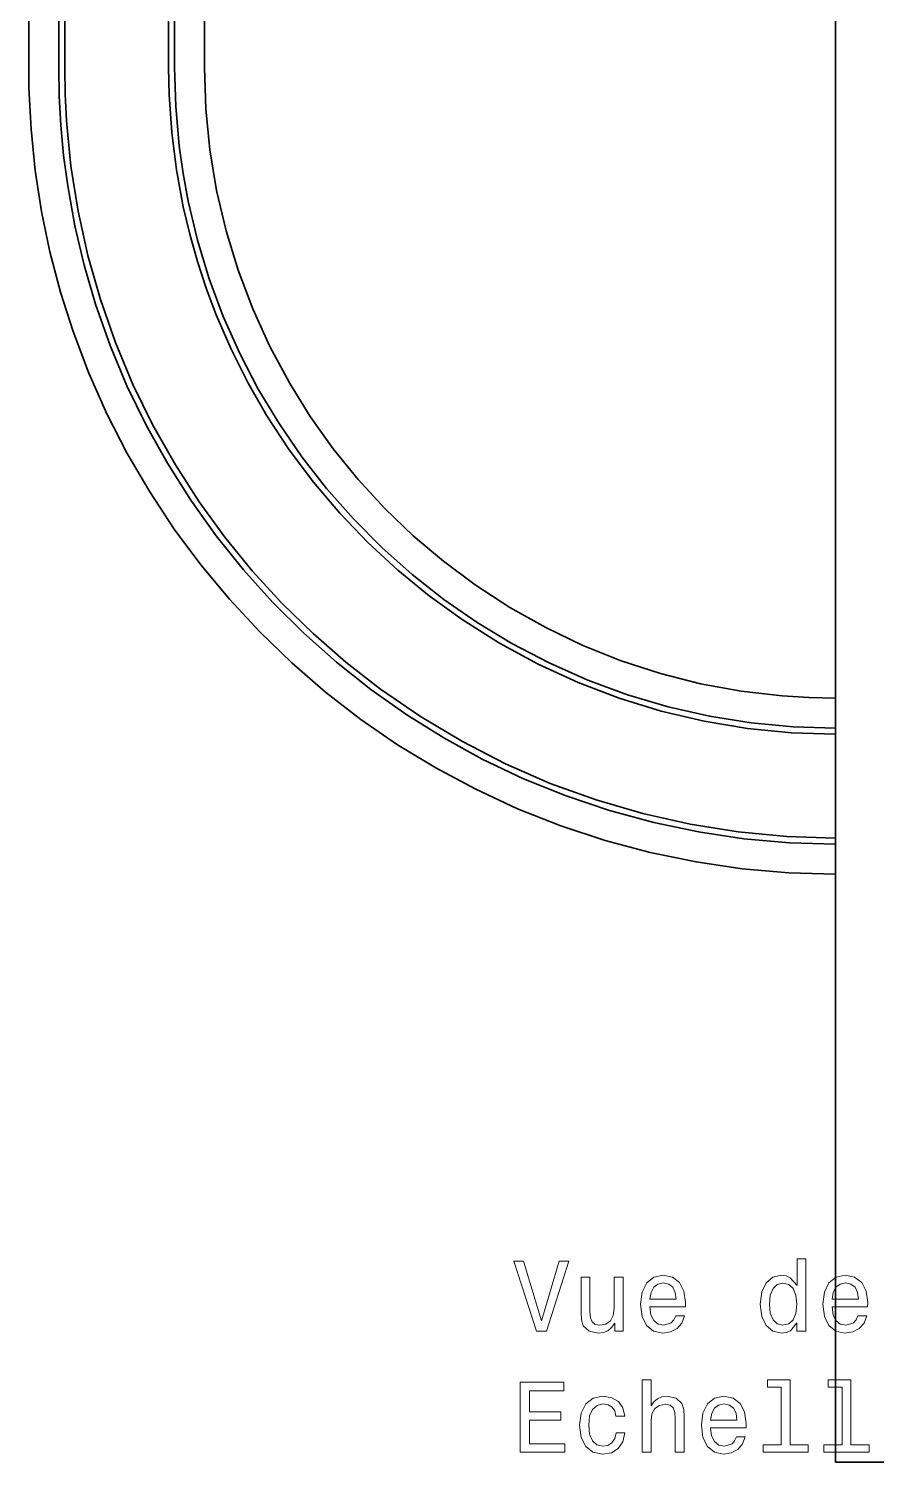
# Model space of a CAD drawing. Extents: x 146 to 1134, y 78 to 926.
# Drawn here: x 189.1 to 231.5, y 300.1 to 371.8 of the extents above; entities that cross this region are included whole.
import ezdxf

# ---------------------------------------------------------------- set-up
doc = ezdxf.new("R2010")
doc.units = 0

msp = doc.modelspace()

# ---------------------------------------------------------------- linework, layer by layer
at = {"color": 7, "lineweight": 35}
for p, q in [((229.449, 338.456), (229.449, 391.907)), ((229.449, 300.107), (229.449, 391.907)), ((229.449, 300.107), (229.449, 329.364)), ((229.449, 300.107), (298.304, 300.107))]:
    msp.add_line(p, q, dxfattribs=at)
at = {"color": 7, "lineweight": 35, "ltscale": 0.418545}
for p, q in [((189.126, 369.838), (189.126, 386.579)), ((190.626, 369.838), (190.626, 386.579)), ((190.926, 369.838), (190.926, 386.579)), ((196.118, 369.838), (196.118, 386.579)), ((196.418, 369.838), (196.418, 386.579))]:
    msp.add_line(p, q, dxfattribs=at)
at = {"color": 7, "lineweight": 35, "ltscale": 0.349131}
msp.add_line((197.918, 383.803), (197.918, 369.838), dxfattribs=at)
at = {"color": 7, "lineweight": 35, "ltscale": 0.003751}
msp.add_line((229.449, 338.306), (229.449, 338.456), dxfattribs=at)
at = {"color": 7, "lineweight": 35, "ltscale": 0.00375}
msp.add_line((229.449, 329.364), (229.449, 329.514), dxfattribs=at)
at = {"color": 7, "lineweight": 35}
for points in [[(229.45, 329.514), (227.116, 329.581), (224.79, 329.782), (222.48, 330.117), (220.193, 330.586), (217.938, 331.188), (215.721, 331.92), (213.551, 332.781), (211.434, 333.766), (209.469, 334.821), (207.566, 335.982), (205.729, 337.247), (203.964, 338.611), (202.277, 340.069), (200.673, 341.618), (199.155, 343.252), (197.731, 344.965), (196.403, 346.754), (195.176, 348.613), (194.052, 350.537), (193.037, 352.52), (192.133, 354.556), (191.344, 356.639), (190.716, 358.61), (190.191, 360.61), (189.77, 362.635), (189.454, 364.684), (189.243, 366.748), (189.139, 368.819), (189.126, 369.838)], [(229.45, 331.014), (227.16, 331.081), (224.878, 331.282), (222.612, 331.617), (220.37, 332.086), (218.159, 332.688), (215.989, 333.42), (213.865, 334.28), (211.797, 335.264), (209.878, 336.317), (208.022, 337.477), (206.233, 338.739), (204.518, 340.099), (202.882, 341.553), (201.33, 343.096), (199.866, 344.723), (198.498, 346.426), (197.227, 348.204), (196.057, 350.05), (194.993, 351.959), (194.039, 353.924), (193.197, 355.941), (192.471, 358.002), (191.902, 359.95), (191.437, 361.925), (191.076, 363.922), (190.874, 365.434), (190.732, 366.952), (190.653, 368.394), (190.626, 369.838)], [(229.45, 331.314), (227.017, 331.39), (224.594, 331.618), (222.191, 332), (219.817, 332.533), (217.482, 333.217), (215.195, 334.047), (212.965, 335.022), (210.801, 336.136), (208.712, 337.385), (206.705, 338.762), (204.983, 340.103), (203.339, 341.537), (201.777, 343.062), (200.304, 344.673), (198.924, 346.363), (197.641, 348.128), (196.459, 349.963), (195.339, 351.946), (194.338, 353.992), (193.46, 356.093), (192.709, 358.243), (192.087, 360.434), (191.597, 362.658), (191.24, 364.907), (191.017, 367.173), (190.949, 368.505), (190.926, 369.838)], [(229.45, 336.506), (227.25, 336.577), (225.059, 336.794), (222.888, 337.154), (220.746, 337.658), (218.642, 338.304), (216.586, 339.088), (214.585, 340.007), (212.65, 341.057), (210.789, 342.231), (209.144, 343.421), (207.574, 344.708), (206.085, 346.087), (204.682, 347.554), (203.369, 349.103), (202.153, 350.728), (201.037, 352.424), (200.094, 354.059), (199.245, 355.746), (198.493, 357.477), (197.997, 358.798), (197.556, 360.14), (197.174, 361.497), (196.851, 362.869), (196.51, 364.72), (196.275, 366.589), (196.146, 368.469), (196.118, 369.838)], [(229.45, 336.806), (227.337, 336.872), (225.233, 337.074), (223.146, 337.409), (221.086, 337.878), (219.06, 338.479), (217.076, 339.21), (215.144, 340.067), (213.271, 341.046), (211.542, 342.092), (209.88, 343.242), (208.291, 344.49), (206.781, 345.833), (205.355, 347.265), (204.018, 348.78), (202.776, 350.374), (201.638, 352.033), (200.602, 353.759), (199.673, 355.544), (198.855, 357.383), (198.152, 359.269), (197.565, 361.194), (197.098, 363.151), (196.843, 364.533), (196.648, 365.925), (196.475, 367.879), (196.418, 369.838)], [(197.918, 369.838), (197.985, 367.773), (198.186, 365.718), (198.521, 363.68), (198.991, 361.669), (199.592, 359.694), (200.322, 357.762), (201.177, 355.882), (202.155, 354.062), (203.199, 352.386), (204.345, 350.778), (205.589, 349.245), (206.926, 347.792), (208.351, 346.424), (209.858, 345.147), (211.441, 343.967), (213.17, 342.842), (214.969, 341.831), (216.831, 340.941), (218.747, 340.176), (220.709, 339.538), (222.709, 339.031), (224.738, 338.657), (226.787, 338.417), (228.117, 338.333), (229.449, 338.306)]]:
    msp.add_lwpolyline(points, dxfattribs=at)
at = {"color": 7, "lineweight": 13}
for points in [[(215.636, 310.162), (214.758, 307.182), (213.855, 310.162), (213.376, 310.162), (214.506, 306.657), (215.01, 306.657), (216.115, 310.162)], [(227.523, 307.076), (227.523, 306.657), (227.966, 306.657), (227.966, 310.278), (227.528, 310.278), (227.528, 308.952), (227.19, 309.335), (226.983, 309.426), (226.746, 309.461), (226.317, 309.36), (225.984, 309.078), (225.768, 308.624), (225.692, 308.014), (225.768, 307.404), (225.984, 306.945), (226.317, 306.657), (226.746, 306.561), (226.983, 306.597), (227.195, 306.688)], [(218.838, 309.365), (218.394, 309.365), (218.394, 307.802), (218.344, 307.439), (218.198, 307.177), (217.971, 307.015), (217.673, 306.965), (217.436, 307.005), (217.285, 307.126), (217.199, 307.333), (217.179, 307.626), (217.179, 309.365), (216.735, 309.365), (216.735, 307.585), (216.75, 307.227), (216.846, 306.93), (217.139, 306.657), (217.608, 306.561), (217.86, 306.597), (218.077, 306.688), (218.263, 306.844), (218.414, 307.071), (218.414, 306.657), (218.838, 306.657)], [(220.175, 307.883), (221.95, 307.883), (221.955, 308.09), (221.874, 308.669), (221.652, 309.103), (221.299, 309.365), (220.83, 309.461), (220.371, 309.36), (220.018, 309.078), (219.791, 308.619), (219.711, 308.014), (219.786, 307.394), (220.013, 306.94), (220.361, 306.657), (220.815, 306.561), (221.208, 306.627), (221.531, 306.798), (221.768, 307.071), (221.904, 307.434), (221.466, 307.434), (221.375, 307.232), (221.244, 307.081), (220.871, 306.96), (220.583, 307.015), (220.366, 307.192), (220.225, 307.479), (220.175, 307.868)], [(220.175, 308.256), (220.23, 308.604), (220.366, 308.861), (220.573, 309.017), (220.845, 309.073), (221.113, 309.017), (221.319, 308.861), (221.445, 308.604), (221.491, 308.256)], [(226.822, 309.063), (227.114, 308.992), (227.336, 308.796), (227.467, 308.468), (227.518, 308.014), (227.467, 307.555), (227.336, 307.227), (227.114, 307.025), (226.822, 306.96), (226.544, 307.025), (226.332, 307.227), (226.191, 307.56), (226.146, 308.014), (226.191, 308.463), (226.332, 308.79), (226.544, 308.992)], [(229.283, 307.883), (231.058, 307.883), (231.063, 308.09), (230.982, 308.669), (230.76, 309.103), (230.407, 309.365), (229.938, 309.461), (229.479, 309.36), (229.126, 309.078), (228.899, 308.619), (228.819, 308.014), (228.894, 307.394), (229.121, 306.94), (229.469, 306.657), (229.923, 306.561), (230.316, 306.627), (230.639, 306.798), (230.876, 307.071), (231.012, 307.434), (230.574, 307.434), (230.483, 307.232), (230.352, 307.081), (229.979, 306.96), (229.691, 307.015), (229.474, 307.192), (229.333, 307.479), (229.283, 307.868)], [(229.283, 308.256), (229.338, 308.604), (229.474, 308.861), (229.681, 309.017), (229.953, 309.073), (230.221, 309.017), (230.427, 308.861), (230.554, 308.604), (230.599, 308.256)], [(213.699, 300.61), (215.918, 300.61), (215.918, 301.034), (214.163, 301.034), (214.163, 302.219), (215.726, 302.219), (215.726, 302.638), (214.163, 302.638), (214.163, 303.687), (215.878, 303.687), (215.878, 304.11), (213.699, 304.11)], [(219.786, 300.61), (220.23, 300.61), (220.23, 302.174), (220.275, 302.532), (220.422, 302.794), (220.649, 302.955), (220.951, 303.016), (221.193, 302.966), (221.345, 302.829), (221.42, 302.602), (221.445, 302.3), (221.445, 300.61), (221.889, 300.61), (221.889, 302.391), (221.869, 302.749), (221.778, 303.046), (221.481, 303.319), (221.017, 303.414), (220.765, 303.379), (220.548, 303.283), (220.366, 303.132), (220.23, 302.925), (220.23, 304.231), (219.786, 304.231)], [(226.741, 303.858), (226.741, 300.984), (225.828, 300.984), (225.828, 300.61), (228.092, 300.61), (228.092, 300.984), (227.185, 300.984), (227.185, 304.231), (226.045, 304.231), (226.045, 303.858)], [(229.777, 303.858), (229.777, 300.984), (228.864, 300.984), (228.864, 300.61), (231.128, 300.61), (231.128, 300.984), (230.221, 300.984), (230.221, 304.231), (229.081, 304.231), (229.081, 303.858)], [(218.475, 302.421), (218.914, 302.421), (218.823, 302.824), (218.606, 303.142), (218.268, 303.339), (217.829, 303.414), (217.345, 303.314), (216.977, 303.031), (216.745, 302.572), (216.664, 301.957), (216.74, 301.347), (216.967, 300.893), (217.325, 300.61), (217.814, 300.515), (218.248, 300.59), (218.586, 300.802), (218.818, 301.135), (218.919, 301.579), (218.495, 301.579), (218.42, 301.296), (218.278, 301.084), (218.077, 300.953), (217.829, 300.913), (217.522, 300.979), (217.3, 301.18), (217.164, 301.508), (217.118, 301.972), (217.164, 302.426), (217.305, 302.754), (217.532, 302.955), (217.829, 303.026), (218.092, 302.981), (218.288, 302.865), (218.42, 302.673)], [(223.211, 301.836), (224.986, 301.836), (224.991, 302.043), (224.91, 302.623), (224.688, 303.056), (224.335, 303.319), (223.866, 303.414), (223.407, 303.314), (223.054, 303.031), (222.827, 302.572), (222.747, 301.967), (222.822, 301.347), (223.049, 300.893), (223.397, 300.61), (223.851, 300.515), (224.244, 300.58), (224.567, 300.752), (224.804, 301.024), (224.94, 301.387), (224.502, 301.387), (224.411, 301.185), (224.28, 301.034), (223.907, 300.913), (223.619, 300.968), (223.402, 301.145), (223.261, 301.432), (223.211, 301.821)], [(223.211, 302.209), (223.266, 302.557), (223.402, 302.814), (223.609, 302.971), (223.881, 303.026), (224.149, 302.971), (224.355, 302.814), (224.481, 302.557), (224.527, 302.209)]]:
    msp.add_lwpolyline(points, close=True, dxfattribs=at)

doc.saveas('drawing.dxf')
